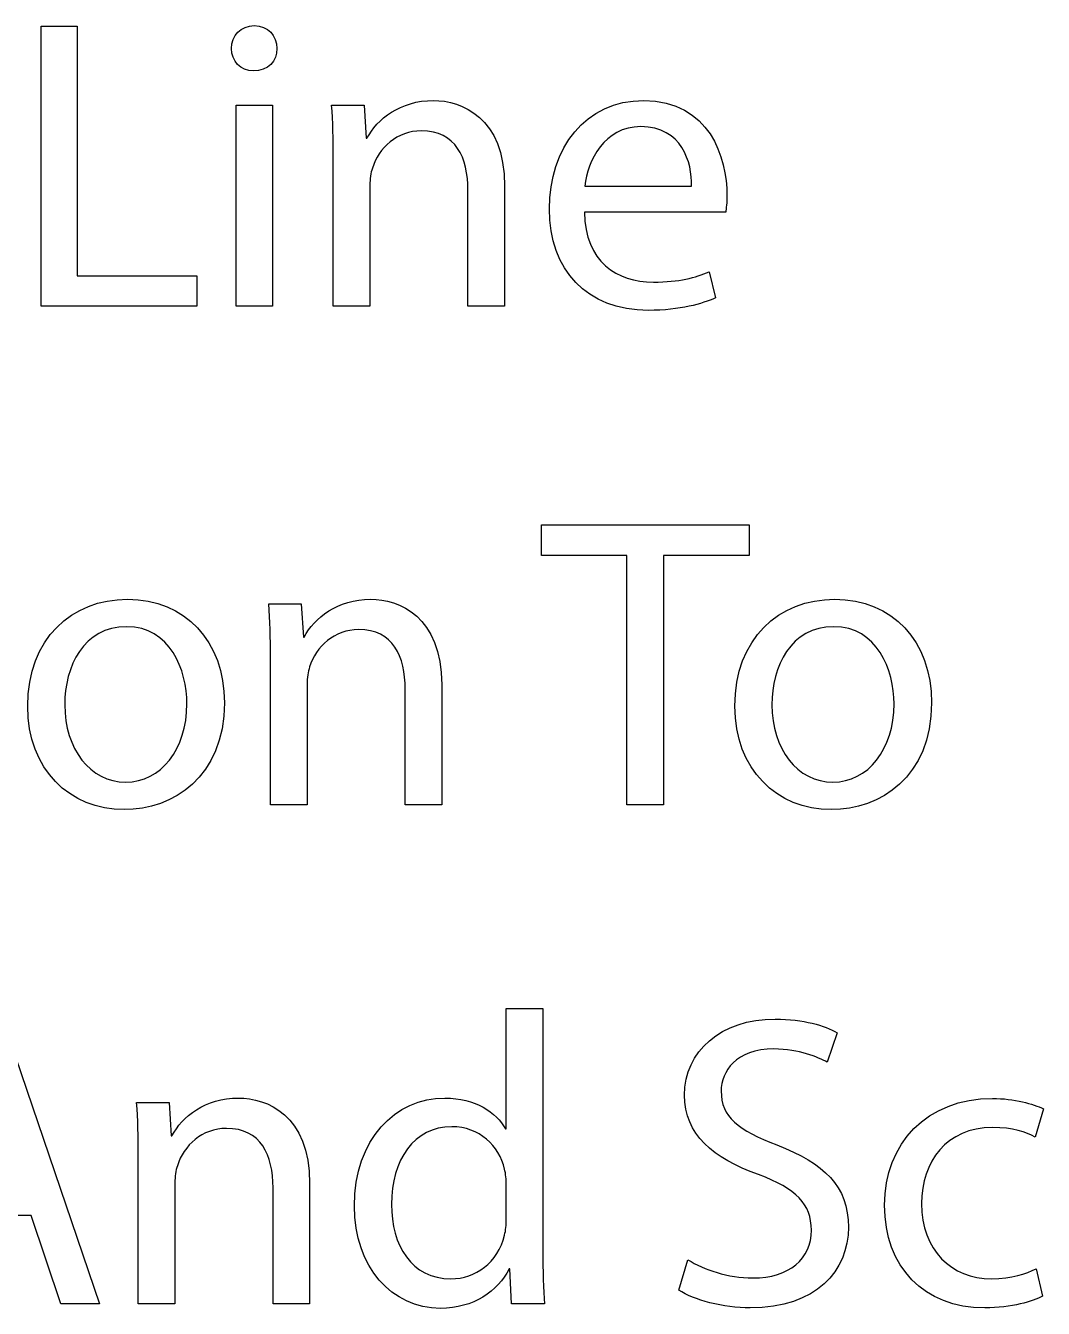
# Model space of a CAD drawing. Header units: centimetres. Extents: x -10.3 to 5.3, y -8.1 to 8.1.
# Drawn here: x -8.613 to -7.836, y -5.187 to -4.207 of the extents above; entities that cross this region are included whole.
import ezdxf

# ---------------------------------------------------------------- set-up
doc = ezdxf.new("R2010")
doc.units = ezdxf.units.CM
doc.header["$MEASUREMENT"] = 0
doc.layers.add('Layer 1', color=7, linetype='Continuous')

msp = doc.modelspace()

# ---------------------------------------------------------------- linework, layer by layer
at = {"layer": 'Layer 1'}
for points, knots in [([(-8.60123, -4.42138), (-8.60123, -4.42138), (-8.48217, -4.42138), (-8.48217, -4.42138), (-8.48217, -4.42138), (-8.48217, -4.42138), (-8.48217, -4.3982), (-8.48217, -4.3982), (-8.48217, -4.3982), (-8.48217, -4.3982), (-8.57361, -4.3982), (-8.57361, -4.3982), (-8.57361, -4.3982), (-8.57361, -4.3982), (-8.57361, -4.20738), (-8.57361, -4.20738), (-8.57361, -4.20738), (-8.57361, -4.20738), (-8.60123, -4.20738), (-8.60123, -4.20738), (-8.60123, -4.20738), (-8.60123, -4.20738), (-8.60123, -4.42138), (-8.60123, -4.42138)], [0, 0, 0, 0, 0.142857, 0.142857, 0.142857, 0.142857, 0.285714, 0.285714, 0.285714, 0.285714, 0.428571, 0.428571, 0.428571, 0.428571, 0.571429, 0.571429, 0.571429, 0.571429, 0.714286, 0.714286, 0.714286, 0.714286, 1, 1, 1, 1]), ([(-8.43835, -4.20707), (-8.44851, -4.20707), (-8.45581, -4.21469), (-8.45581, -4.22453), (-8.45581, -4.22453), (-8.45581, -4.23405), (-8.44883, -4.24167), (-8.43899, -4.24167), (-8.43899, -4.24167), (-8.42787, -4.24167), (-8.42089, -4.23405), (-8.42121, -4.22453), (-8.42121, -4.22453), (-8.42121, -4.21469), (-8.42787, -4.20707), (-8.43835, -4.20707)], [0, 0, 0, 0, 0.2, 0.2, 0.2, 0.2, 0.4, 0.4, 0.4, 0.4, 0.6, 0.6, 0.6, 0.6, 1, 1, 1, 1]), ([(-8.42438, -4.42138), (-8.42438, -4.42138), (-8.42438, -4.26771), (-8.42438, -4.26771), (-8.42438, -4.26771), (-8.42438, -4.26771), (-8.45232, -4.26771), (-8.45232, -4.26771), (-8.45232, -4.26771), (-8.45232, -4.26771), (-8.45232, -4.42138), (-8.45232, -4.42138), (-8.45232, -4.42138), (-8.45232, -4.42138), (-8.42438, -4.42138), (-8.42438, -4.42138)], [0, 0, 0, 0, 0.2, 0.2, 0.2, 0.2, 0.4, 0.4, 0.4, 0.4, 0.6, 0.6, 0.6, 0.6, 1, 1, 1, 1]), ([(-8.37802, -4.42138), (-8.37802, -4.42138), (-8.35008, -4.42138), (-8.35008, -4.42138), (-8.35008, -4.42138), (-8.35008, -4.42138), (-8.35008, -4.32899), (-8.35008, -4.32899), (-8.35008, -4.32899), (-8.35008, -4.32422), (-8.34945, -4.31946), (-8.34818, -4.31597), (-8.34818, -4.31597), (-8.34341, -4.30041), (-8.32913, -4.28739), (-8.31071, -4.28739), (-8.31071, -4.28739), (-8.28436, -4.28739), (-8.27515, -4.30803), (-8.27515, -4.3328), (-8.27515, -4.3328), (-8.27515, -4.3328), (-8.27515, -4.42138), (-8.27515, -4.42138), (-8.27515, -4.42138), (-8.27515, -4.42138), (-8.24721, -4.42138), (-8.24721, -4.42138), (-8.24721, -4.42138), (-8.24721, -4.42138), (-8.24721, -4.32962), (-8.24721, -4.32962), (-8.24721, -4.32962), (-8.24721, -4.27692), (-8.28023, -4.26422), (-8.3015, -4.26422), (-8.3015, -4.26422), (-8.3269, -4.26422), (-8.34468, -4.2785), (-8.3523, -4.29311), (-8.3523, -4.29311), (-8.3523, -4.29311), (-8.35294, -4.29311), (-8.35294, -4.29311), (-8.35294, -4.29311), (-8.35294, -4.29311), (-8.35453, -4.26771), (-8.35453, -4.26771), (-8.35453, -4.26771), (-8.35453, -4.26771), (-8.37929, -4.26771), (-8.37929, -4.26771), (-8.37929, -4.26771), (-8.37834, -4.28041), (-8.37802, -4.29343), (-8.37802, -4.3093), (-8.37802, -4.3093), (-8.37802, -4.3093), (-8.37802, -4.42138), (-8.37802, -4.42138)], [0, 0, 0, 0, 0.0625, 0.0625, 0.0625, 0.0625, 0.125, 0.125, 0.125, 0.125, 0.1875, 0.1875, 0.1875, 0.1875, 0.25, 0.25, 0.25, 0.25, 0.3125, 0.3125, 0.3125, 0.3125, 0.375, 0.375, 0.375, 0.375, 0.4375, 0.4375, 0.4375, 0.4375, 0.5, 0.5, 0.5, 0.5, 0.5625, 0.5625, 0.5625, 0.5625, 0.625, 0.625, 0.625, 0.625, 0.6875, 0.6875, 0.6875, 0.6875, 0.75, 0.75, 0.75, 0.75, 0.8125, 0.8125, 0.8125, 0.8125, 0.875, 0.875, 0.875, 0.875, 1, 1, 1, 1]), ([(-8.0783, -4.34962), (-8.07799, -4.34677), (-8.07735, -4.34232), (-8.07735, -4.33661), (-8.07735, -4.33661), (-8.07735, -4.30835), (-8.09069, -4.26422), (-8.14085, -4.26422), (-8.14085, -4.26422), (-8.18562, -4.26422), (-8.21292, -4.30073), (-8.21292, -4.34708), (-8.21292, -4.34708), (-8.21292, -4.39344), (-8.18467, -4.42456), (-8.13736, -4.42456), (-8.13736, -4.42456), (-8.11291, -4.42456), (-8.09608, -4.41947), (-8.08624, -4.41503), (-8.08624, -4.41503), (-8.08624, -4.41503), (-8.091, -4.39503), (-8.091, -4.39503), (-8.091, -4.39503), (-8.10148, -4.39947), (-8.11355, -4.40296), (-8.13355, -4.40296), (-8.13355, -4.40296), (-8.16149, -4.40296), (-8.18562, -4.38741), (-8.18625, -4.34962), (-8.18625, -4.34962), (-8.18625, -4.34962), (-8.0783, -4.34962), (-8.0783, -4.34962)], [0, 0, 0, 0, 0.1, 0.1, 0.1, 0.1, 0.2, 0.2, 0.2, 0.2, 0.3, 0.3, 0.3, 0.3, 0.4, 0.4, 0.4, 0.4, 0.5, 0.5, 0.5, 0.5, 0.6, 0.6, 0.6, 0.6, 0.7, 0.7, 0.7, 0.7, 0.8, 0.8, 0.8, 0.8, 1, 1, 1, 1]), ([(-8.18594, -4.32962), (-8.18371, -4.31025), (-8.17133, -4.28422), (-8.14307, -4.28422), (-8.14307, -4.28422), (-8.11164, -4.28422), (-8.10402, -4.31184), (-8.10434, -4.32962), (-8.10434, -4.32962), (-8.10434, -4.32962), (-8.18594, -4.32962), (-8.18594, -4.32962)], [0, 0, 0, 0, 0.25, 0.25, 0.25, 0.25, 0.5, 0.5, 0.5, 0.5, 1, 1, 1, 1]), ([(-8.15388, -4.80236), (-8.15388, -4.80236), (-8.12594, -4.80236), (-8.12594, -4.80236), (-8.12594, -4.80236), (-8.12594, -4.80236), (-8.12594, -4.61186), (-8.12594, -4.61186), (-8.12594, -4.61186), (-8.12594, -4.61186), (-8.06053, -4.61186), (-8.06053, -4.61186), (-8.06053, -4.61186), (-8.06053, -4.61186), (-8.06053, -4.58836), (-8.06053, -4.58836), (-8.06053, -4.58836), (-8.06053, -4.58836), (-8.21897, -4.58836), (-8.21897, -4.58836), (-8.21897, -4.58836), (-8.21897, -4.58836), (-8.21897, -4.61186), (-8.21897, -4.61186), (-8.21897, -4.61186), (-8.21897, -4.61186), (-8.15388, -4.61186), (-8.15388, -4.61186), (-8.15388, -4.61186), (-8.15388, -4.61186), (-8.15388, -4.80236), (-8.15388, -4.80236)], [0, 0, 0, 0, 0.111111, 0.111111, 0.111111, 0.111111, 0.222222, 0.222222, 0.222222, 0.222222, 0.333333, 0.333333, 0.333333, 0.333333, 0.444444, 0.444444, 0.444444, 0.444444, 0.555556, 0.555556, 0.555556, 0.555556, 0.666667, 0.666667, 0.666667, 0.666667, 0.777778, 0.777778, 0.777778, 0.777778, 1, 1, 1, 1]), ([(-8.53519, -4.6452), (-8.57774, -4.6452), (-8.61139, -4.67536), (-8.61139, -4.72679), (-8.61139, -4.72679), (-8.61139, -4.77537), (-8.57933, -4.80585), (-8.53773, -4.80585), (-8.53773, -4.80585), (-8.50059, -4.80585), (-8.46122, -4.78109), (-8.46122, -4.72425), (-8.46122, -4.72425), (-8.46122, -4.67726), (-8.49106, -4.6452), (-8.53519, -4.6452)], [0, 0, 0, 0, 0.2, 0.2, 0.2, 0.2, 0.4, 0.4, 0.4, 0.4, 0.6, 0.6, 0.6, 0.6, 1, 1, 1, 1]), ([(-8.42597, -4.80236), (-8.42597, -4.80236), (-8.39803, -4.80236), (-8.39803, -4.80236), (-8.39803, -4.80236), (-8.39803, -4.80236), (-8.39803, -4.70997), (-8.39803, -4.70997), (-8.39803, -4.70997), (-8.39803, -4.7052), (-8.3974, -4.70044), (-8.39613, -4.69695), (-8.39613, -4.69695), (-8.39136, -4.68139), (-8.37708, -4.66837), (-8.35866, -4.66837), (-8.35866, -4.66837), (-8.33231, -4.66837), (-8.3231, -4.68901), (-8.3231, -4.71378), (-8.3231, -4.71378), (-8.3231, -4.71378), (-8.3231, -4.80236), (-8.3231, -4.80236), (-8.3231, -4.80236), (-8.3231, -4.80236), (-8.29516, -4.80236), (-8.29516, -4.80236), (-8.29516, -4.80236), (-8.29516, -4.80236), (-8.29516, -4.7106), (-8.29516, -4.7106), (-8.29516, -4.7106), (-8.29516, -4.6579), (-8.32818, -4.6452), (-8.34945, -4.6452), (-8.34945, -4.6452), (-8.37485, -4.6452), (-8.39263, -4.65948), (-8.40025, -4.67409), (-8.40025, -4.67409), (-8.40025, -4.67409), (-8.40089, -4.67409), (-8.40089, -4.67409), (-8.40089, -4.67409), (-8.40089, -4.67409), (-8.40248, -4.64869), (-8.40248, -4.64869), (-8.40248, -4.64869), (-8.40248, -4.64869), (-8.42724, -4.64869), (-8.42724, -4.64869), (-8.42724, -4.64869), (-8.42629, -4.66139), (-8.42597, -4.67441), (-8.42597, -4.69028), (-8.42597, -4.69028), (-8.42597, -4.69028), (-8.42597, -4.80236), (-8.42597, -4.80236)], [0, 0, 0, 0, 0.0625, 0.0625, 0.0625, 0.0625, 0.125, 0.125, 0.125, 0.125, 0.1875, 0.1875, 0.1875, 0.1875, 0.25, 0.25, 0.25, 0.25, 0.3125, 0.3125, 0.3125, 0.3125, 0.375, 0.375, 0.375, 0.375, 0.4375, 0.4375, 0.4375, 0.4375, 0.5, 0.5, 0.5, 0.5, 0.5625, 0.5625, 0.5625, 0.5625, 0.625, 0.625, 0.625, 0.625, 0.6875, 0.6875, 0.6875, 0.6875, 0.75, 0.75, 0.75, 0.75, 0.8125, 0.8125, 0.8125, 0.8125, 0.875, 0.875, 0.875, 0.875, 1, 1, 1, 1]), ([(-7.99512, -4.6452), (-8.03767, -4.6452), (-8.07132, -4.67536), (-8.07132, -4.72679), (-8.07132, -4.72679), (-8.07132, -4.77537), (-8.03926, -4.80585), (-7.99766, -4.80585), (-7.99766, -4.80585), (-7.96052, -4.80585), (-7.92115, -4.78109), (-7.92115, -4.72425), (-7.92115, -4.72425), (-7.92115, -4.67726), (-7.95099, -4.6452), (-7.99512, -4.6452)], [0, 0, 0, 0, 0.2, 0.2, 0.2, 0.2, 0.4, 0.4, 0.4, 0.4, 0.6, 0.6, 0.6, 0.6, 1, 1, 1, 1]), ([(-8.53583, -4.66615), (-8.50281, -4.66615), (-8.48979, -4.69917), (-8.48979, -4.72521), (-8.48979, -4.72521), (-8.48979, -4.75981), (-8.50979, -4.7849), (-8.53646, -4.7849), (-8.53646, -4.7849), (-8.56377, -4.7849), (-8.58314, -4.7595), (-8.58314, -4.72584), (-8.58314, -4.72584), (-8.58314, -4.69663), (-8.56885, -4.66615), (-8.53583, -4.66615)], [0, 0, 0, 0, 0.2, 0.2, 0.2, 0.2, 0.4, 0.4, 0.4, 0.4, 0.6, 0.6, 0.6, 0.6, 1, 1, 1, 1]), ([(-7.99576, -4.66615), (-7.96274, -4.66615), (-7.94972, -4.69917), (-7.94972, -4.72521), (-7.94972, -4.72521), (-7.94972, -4.75981), (-7.96972, -4.7849), (-7.99639, -4.7849), (-7.99639, -4.7849), (-8.0237, -4.7849), (-8.04307, -4.7595), (-8.04307, -4.72584), (-8.04307, -4.72584), (-8.04307, -4.69663), (-8.02878, -4.66615), (-7.99576, -4.66615)], [0, 0, 0, 0, 0.2, 0.2, 0.2, 0.2, 0.4, 0.4, 0.4, 0.4, 0.6, 0.6, 0.6, 0.6, 1, 1, 1, 1]), ([(-8.24595, -4.95792), (-8.24595, -4.95792), (-8.24595, -5.04968), (-8.24595, -5.04968), (-8.24595, -5.04968), (-8.24595, -5.04968), (-8.24658, -5.04968), (-8.24658, -5.04968), (-8.24658, -5.04968), (-8.25357, -5.0373), (-8.26944, -5.02619), (-8.29294, -5.02619), (-8.29294, -5.02619), (-8.3304, -5.02619), (-8.36215, -5.05762), (-8.36183, -5.10874), (-8.36183, -5.10874), (-8.36183, -5.15541), (-8.33326, -5.18684), (-8.29611, -5.18684), (-8.29611, -5.18684), (-8.27103, -5.18684), (-8.2523, -5.17382), (-8.24372, -5.15668), (-8.24372, -5.15668), (-8.24372, -5.15668), (-8.24309, -5.15668), (-8.24309, -5.15668), (-8.24309, -5.15668), (-8.24309, -5.15668), (-8.24182, -5.18335), (-8.24182, -5.18335), (-8.24182, -5.18335), (-8.24182, -5.18335), (-8.21674, -5.18335), (-8.21674, -5.18335), (-8.21674, -5.18335), (-8.21769, -5.17287), (-8.21801, -5.15731), (-8.21801, -5.14366), (-8.21801, -5.14366), (-8.21801, -5.14366), (-8.21801, -4.95792), (-8.21801, -4.95792), (-8.21801, -4.95792), (-8.21801, -4.95792), (-8.24595, -4.95792), (-8.24595, -4.95792)], [0, 0, 0, 0, 0.076923, 0.076923, 0.076923, 0.076923, 0.153846, 0.153846, 0.153846, 0.153846, 0.230769, 0.230769, 0.230769, 0.230769, 0.307692, 0.307692, 0.307692, 0.307692, 0.384615, 0.384615, 0.384615, 0.384615, 0.461538, 0.461538, 0.461538, 0.461538, 0.538462, 0.538462, 0.538462, 0.538462, 0.615385, 0.615385, 0.615385, 0.615385, 0.692308, 0.692308, 0.692308, 0.692308, 0.769231, 0.769231, 0.769231, 0.769231, 0.846154, 0.846154, 0.846154, 0.846154, 1, 1, 1, 1]), ([(-8.11418, -5.17287), (-8.10275, -5.18049), (-8.08021, -5.18653), (-8.05957, -5.18653), (-8.05957, -5.18653), (-8.00909, -5.18653), (-7.98464, -5.15795), (-7.98464, -5.12493), (-7.98464, -5.12493), (-7.98464, -5.0935), (-8.00306, -5.07603), (-8.03925, -5.06206), (-8.03925, -5.06206), (-8.06878, -5.05063), (-8.0818, -5.04079), (-8.0818, -5.02079), (-8.0818, -5.02079), (-8.0818, -5.00618), (-8.07069, -4.98872), (-8.04148, -4.98872), (-8.04148, -4.98872), (-8.02211, -4.98872), (-8.00782, -4.99507), (-8.00084, -4.99888), (-8.00084, -4.99888), (-8.00084, -4.99888), (-7.99322, -4.97634), (-7.99322, -4.97634), (-7.99322, -4.97634), (-8.00274, -4.97094), (-8.01862, -4.96586), (-8.04052, -4.96586), (-8.04052, -4.96586), (-8.08212, -4.96586), (-8.10974, -4.99063), (-8.10974, -5.02396), (-8.10974, -5.02396), (-8.10974, -5.05413), (-8.08815, -5.07222), (-8.05322, -5.08461), (-8.05322, -5.08461), (-8.02433, -5.09572), (-8.0129, -5.10715), (-8.0129, -5.12715), (-8.0129, -5.12715), (-8.0129, -5.14874), (-8.02941, -5.16366), (-8.05767, -5.16366), (-8.05767, -5.16366), (-8.07672, -5.16366), (-8.09482, -5.15731), (-8.1072, -5.14969), (-8.1072, -5.14969), (-8.1072, -5.14969), (-8.11418, -5.17287), (-8.11418, -5.17287)], [0, 0, 0, 0, 0.066667, 0.066667, 0.066667, 0.066667, 0.133333, 0.133333, 0.133333, 0.133333, 0.2, 0.2, 0.2, 0.2, 0.266667, 0.266667, 0.266667, 0.266667, 0.333333, 0.333333, 0.333333, 0.333333, 0.4, 0.4, 0.4, 0.4, 0.466667, 0.466667, 0.466667, 0.466667, 0.533333, 0.533333, 0.533333, 0.533333, 0.6, 0.6, 0.6, 0.6, 0.666667, 0.666667, 0.666667, 0.666667, 0.733333, 0.733333, 0.733333, 0.733333, 0.8, 0.8, 0.8, 0.8, 0.866667, 0.866667, 0.866667, 0.866667, 1, 1, 1, 1]), ([(-8.60885, -5.11604), (-8.60885, -5.11604), (-8.58599, -5.18335), (-8.58599, -5.18335), (-8.58599, -5.18335), (-8.58599, -5.18335), (-8.55646, -5.18335), (-8.55646, -5.18335), (-8.55646, -5.18335), (-8.55646, -5.18335), (-8.62949, -4.96935), (-8.62949, -4.96935), (-8.62949, -4.96935), (-8.62949, -4.96935), (-8.66282, -4.96935), (-8.66282, -4.96935), (-8.66282, -4.96935), (-8.66282, -4.96935), (-8.73553, -5.18335), (-8.73553, -5.18335), (-8.73553, -5.18335), (-8.73553, -5.18335), (-8.70696, -5.18335), (-8.70696, -5.18335), (-8.70696, -5.18335), (-8.70696, -5.18335), (-8.68473, -5.11604), (-8.68473, -5.11604), (-8.68473, -5.11604), (-8.68473, -5.11604), (-8.60885, -5.11604), (-8.60885, -5.11604)], [0, 0, 0, 0, 0.111111, 0.111111, 0.111111, 0.111111, 0.222222, 0.222222, 0.222222, 0.222222, 0.333333, 0.333333, 0.333333, 0.333333, 0.444444, 0.444444, 0.444444, 0.444444, 0.555556, 0.555556, 0.555556, 0.555556, 0.666667, 0.666667, 0.666667, 0.666667, 0.777778, 0.777778, 0.777778, 0.777778, 1, 1, 1, 1]), ([(-8.52693, -5.18335), (-8.52693, -5.18335), (-8.49899, -5.18335), (-8.49899, -5.18335), (-8.49899, -5.18335), (-8.49899, -5.18335), (-8.49899, -5.09096), (-8.49899, -5.09096), (-8.49899, -5.09096), (-8.49899, -5.08619), (-8.49836, -5.08143), (-8.49709, -5.07794), (-8.49709, -5.07794), (-8.49232, -5.06238), (-8.47804, -5.04936), (-8.45962, -5.04936), (-8.45962, -5.04936), (-8.43327, -5.04936), (-8.42406, -5.07), (-8.42406, -5.09477), (-8.42406, -5.09477), (-8.42406, -5.09477), (-8.42406, -5.18335), (-8.42406, -5.18335), (-8.42406, -5.18335), (-8.42406, -5.18335), (-8.39612, -5.18335), (-8.39612, -5.18335), (-8.39612, -5.18335), (-8.39612, -5.18335), (-8.39612, -5.09159), (-8.39612, -5.09159), (-8.39612, -5.09159), (-8.39612, -5.03889), (-8.42914, -5.02619), (-8.45041, -5.02619), (-8.45041, -5.02619), (-8.47581, -5.02619), (-8.49359, -5.04047), (-8.50121, -5.05508), (-8.50121, -5.05508), (-8.50121, -5.05508), (-8.50185, -5.05508), (-8.50185, -5.05508), (-8.50185, -5.05508), (-8.50185, -5.05508), (-8.50344, -5.02968), (-8.50344, -5.02968), (-8.50344, -5.02968), (-8.50344, -5.02968), (-8.5282, -5.02968), (-8.5282, -5.02968), (-8.5282, -5.02968), (-8.52725, -5.04238), (-8.52693, -5.0554), (-8.52693, -5.07127), (-8.52693, -5.07127), (-8.52693, -5.07127), (-8.52693, -5.18335), (-8.52693, -5.18335)], [0, 0, 0, 0, 0.0625, 0.0625, 0.0625, 0.0625, 0.125, 0.125, 0.125, 0.125, 0.1875, 0.1875, 0.1875, 0.1875, 0.25, 0.25, 0.25, 0.25, 0.3125, 0.3125, 0.3125, 0.3125, 0.375, 0.375, 0.375, 0.375, 0.4375, 0.4375, 0.4375, 0.4375, 0.5, 0.5, 0.5, 0.5, 0.5625, 0.5625, 0.5625, 0.5625, 0.625, 0.625, 0.625, 0.625, 0.6875, 0.6875, 0.6875, 0.6875, 0.75, 0.75, 0.75, 0.75, 0.8125, 0.8125, 0.8125, 0.8125, 0.875, 0.875, 0.875, 0.875, 1, 1, 1, 1]), ([(-7.84114, -5.15668), (-7.84907, -5.16017), (-7.85955, -5.1643), (-7.87543, -5.1643), (-7.87543, -5.1643), (-7.90591, -5.1643), (-7.92877, -5.14239), (-7.92877, -5.10683), (-7.92877, -5.10683), (-7.92877, -5.07476), (-7.90972, -5.04873), (-7.87447, -5.04873), (-7.87447, -5.04873), (-7.85923, -5.04873), (-7.84876, -5.05222), (-7.84209, -5.05603), (-7.84209, -5.05603), (-7.84209, -5.05603), (-7.83574, -5.03444), (-7.83574, -5.03444), (-7.83574, -5.03444), (-7.84336, -5.03063), (-7.85796, -5.0265), (-7.87447, -5.0265), (-7.87447, -5.0265), (-7.92464, -5.0265), (-7.95702, -5.06079), (-7.95702, -5.1081), (-7.95702, -5.1081), (-7.95702, -5.15509), (-7.92686, -5.18653), (-7.88051, -5.18653), (-7.88051, -5.18653), (-7.85987, -5.18653), (-7.84368, -5.18144), (-7.83637, -5.17763), (-7.83637, -5.17763), (-7.83637, -5.17763), (-7.84114, -5.15668), (-7.84114, -5.15668)], [0, 0, 0, 0, 0.090909, 0.090909, 0.090909, 0.090909, 0.181818, 0.181818, 0.181818, 0.181818, 0.272727, 0.272727, 0.272727, 0.272727, 0.363636, 0.363636, 0.363636, 0.363636, 0.454545, 0.454545, 0.454545, 0.454545, 0.545455, 0.545455, 0.545455, 0.545455, 0.636364, 0.636364, 0.636364, 0.636364, 0.727273, 0.727273, 0.727273, 0.727273, 0.818182, 0.818182, 0.818182, 0.818182, 1, 1, 1, 1]), ([(-8.24595, -5.1189), (-8.24595, -5.12334), (-8.24626, -5.12715), (-8.24722, -5.13096), (-8.24722, -5.13096), (-8.2523, -5.15192), (-8.26944, -5.1643), (-8.28817, -5.1643), (-8.28817, -5.1643), (-8.31834, -5.1643), (-8.33358, -5.13858), (-8.33358, -5.10747), (-8.33358, -5.10747), (-8.33358, -5.07349), (-8.31643, -5.04809), (-8.28754, -5.04809), (-8.28754, -5.04809), (-8.26658, -5.04809), (-8.25134, -5.0627), (-8.24722, -5.08048), (-8.24722, -5.08048), (-8.24626, -5.08397), (-8.24595, -5.08873), (-8.24595, -5.09223), (-8.24595, -5.09223), (-8.24595, -5.09223), (-8.24595, -5.1189), (-8.24595, -5.1189)], [0, 0, 0, 0, 0.125, 0.125, 0.125, 0.125, 0.25, 0.25, 0.25, 0.25, 0.375, 0.375, 0.375, 0.375, 0.5, 0.5, 0.5, 0.5, 0.625, 0.625, 0.625, 0.625, 0.75, 0.75, 0.75, 0.75, 1, 1, 1, 1])]:
    msp.add_open_spline(points, degree=3, knots=knots, dxfattribs=at)

doc.saveas('drawing.dxf')
